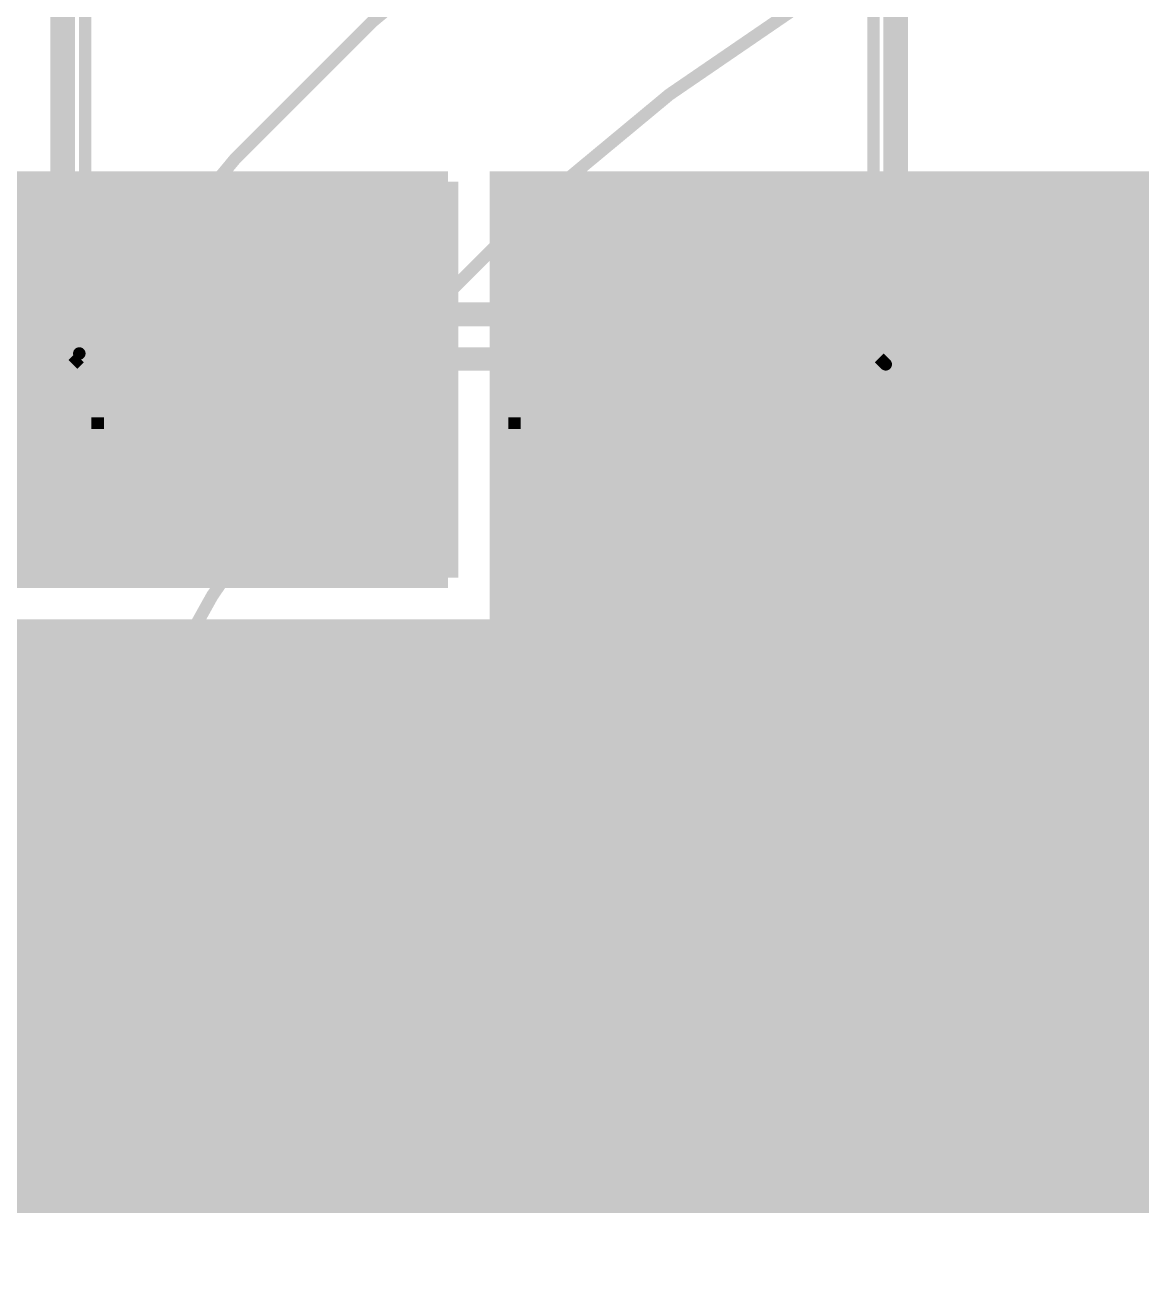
# Model space of a CAD drawing. Extents: x -20 to 155, y -92 to 168.
# Drawn here: x 54.15 to 67.75, y 25.85 to 41.03 of the extents above; entities that cross this region are included whole.
import ezdxf

# ---------------------------------------------------------------- set-up
doc = ezdxf.new("R2010")
doc.units = 0
doc.header["$MEASUREMENT"] = 0
doc.layers.get('0').update_dxf_attribs({"linetype": 'CONTINUOUS'})
for name, color, linetype in [('25-334-1_BOT', 7, 'CONTINUOUS'), ('25-334-1_DRD', 7, 'CONTINUOUS'), ('25-334-1_DRL', 2, 'CONTINUOUS'), ('25-334-1_IN1', 4, 'CONTINUOUS'), ('25-334-1_IN2', 3, 'CONTINUOUS'), ('25-334-1_SMB', 5, 'CONTINUOUS'), ('25-334-1_SPB', 14, 'CONTINUOUS'), ('25-334-1_SSB', 12, 'CONTINUOUS'), ('25-334-1_SST', 11, 'CONTINUOUS'), ('25-334-1_TOP', 13, 'CONTINUOUS'), ('THRUHOLE_TAP', 7, 'CONTINUOUS')]:
    doc.layers.add(name, color=color, linetype=linetype)

# ---------------------------------------------------------------- blocks, each defined once
blk = doc.blocks.new('RECTANGLE_30')
blk.add_solid([(2.20472, 0.99949), (2.20472, -0.99949), (-2.20472, 0.99949), (-2.20472, -0.99949)])
blk = doc.blocks.new('ROUND_33')
at = {"const_width": 0.7493}
blk.add_lwpolyline([(-0.37465, 0, 1), (0.37465, 0, 1)], format="xyb", close=True, dxfattribs=at)
blk = doc.blocks.new('ROUND_32')
at = {"const_width": 0.35052}
blk.add_lwpolyline([(-0.17526, 0, 1), (0.17526, 0, 1)], format="xyb", close=True, dxfattribs=at)
blk = doc.blocks.new('ROUND_45')
at = {"const_width": 0.0762}
blk.add_lwpolyline([(-0.0381, 0, 1), (0.0381, 0, 1)], format="xyb", close=True, dxfattribs=at)

msp = doc.modelspace()

# ---------------------------------------------------------------- linework, layer by layer
at = {"layer": '25-334-1_BOT', "const_width": 0.254}
for points in [[(133.731, 40.64), (70.104, 40.64), (68.58, 39.116), (59.944, 39.116), (59.944, 33.655), (29.845, 33.655), (29.845, 21.463), (24.511, 21.463), (24.511, 14.478), (25.146, 13.843)], [(59.309, 39.116), (25.527, 39.116), (25.527, 34.29)], [(59.309, 39.0906), (25.527, 39.0906)], [(54.102, 39.116), (54.102, 34.29)], [(54.3306, 39.116), (54.3306, 34.29)], [(54.5592, 39.116), (54.5592, 34.29)], [(54.7878, 39.116), (54.7878, 34.29)], [(55.0164, 39.116), (55.0164, 34.29)], [(55.245, 39.116), (55.245, 34.29)], [(55.4736, 39.116), (55.4736, 34.29)], [(55.7022, 39.116), (55.7022, 34.29)], [(55.9308, 39.116), (55.9308, 34.29)], [(56.1594, 39.116), (56.1594, 34.29)], [(56.388, 39.116), (56.388, 34.29)], [(56.6166, 39.116), (56.6166, 34.29)], [(56.8452, 39.116), (56.8452, 34.29)], [(57.0738, 39.116), (57.0738, 34.29)], [(57.3024, 39.116), (57.3024, 34.29)], [(57.531, 39.116), (57.531, 34.29)], [(57.7596, 39.116), (57.7596, 34.29)], [(57.9882, 39.116), (57.9882, 34.29)], [(58.2168, 39.116), (58.2168, 34.29)], [(58.4454, 39.116), (58.4454, 34.29)], [(58.674, 39.116), (58.674, 34.29)], [(58.9026, 39.116), (58.9026, 34.29)], [(59.1312, 39.116), (59.1312, 34.29)], [(59.309, 39.116), (59.309, 34.29)], [(60.1726, 39.116), (60.1726, 26.67)], [(60.4012, 39.116), (60.4012, 26.67)], [(60.6298, 39.116), (60.6298, 26.67)], [(60.8584, 39.116), (60.8584, 26.67)], [(61.087, 39.116), (61.087, 26.67)], [(61.3156, 39.116), (61.3156, 26.67)], [(61.5442, 39.116), (61.5442, 26.67)], [(61.7728, 39.116), (61.7728, 26.67)], [(62.0014, 39.116), (62.0014, 26.67)], [(62.23, 39.116), (62.23, 26.67)], [(62.4586, 39.116), (62.4586, 26.67)], [(62.6872, 39.116), (62.6872, 26.67)], [(62.9158, 39.116), (62.9158, 26.67)], [(63.1444, 39.116), (63.1444, 26.67)], [(63.373, 39.116), (63.373, 26.67)], [(63.6016, 39.116), (63.6016, 26.67)], [(63.8302, 39.116), (63.8302, 26.67)], [(64.0588, 39.116), (64.0588, 26.67)], [(64.2874, 39.116), (64.2874, 26.67)], [(64.516, 39.116), (64.516, 26.67)], [(64.7446, 39.116), (64.7446, 26.67)], [(64.9732, 39.116), (64.9732, 26.67)], [(65.2018, 39.116), (65.2018, 26.67)], [(65.4304, 39.116), (65.4304, 26.67)], [(65.659, 39.116), (65.659, 26.67)], [(65.8876, 39.116), (65.8876, 26.67)], [(66.1162, 39.116), (66.1162, 26.67)], [(66.3448, 39.116), (66.3448, 26.67)], [(66.5734, 39.116), (66.5734, 26.67)], [(66.802, 39.116), (66.802, 26.67)], [(67.0306, 39.116), (67.0306, 26.67)], [(67.2592, 39.116), (67.2592, 26.67)], [(67.4878, 39.116), (67.4878, 26.67)], [(67.7164, 39.116), (67.7164, 26.67)], [(99.54768, 38.989), (59.944, 38.989)], [(59.309, 38.862), (25.527, 38.862)], [(99.46386, 38.7604), (59.944, 38.7604)], [(59.309, 38.6334), (25.527, 38.6334)], [(99.40544, 38.5318), (59.944, 38.5318)], [(59.309, 38.4048), (25.527, 38.4048)], [(99.37242, 38.3032), (59.944, 38.3032)], [(59.309, 38.1762), (25.527, 38.1762)], [(99.3648, 38.0746), (59.944, 38.0746)], [(59.309, 37.9476), (25.527, 37.9476)], [(99.38004, 37.846), (59.944, 37.846)], [(59.309, 37.719), (25.527, 37.719)], [(99.41814, 37.6174), (59.944, 37.6174)], [(59.309, 37.4904), (25.527, 37.4904)], [(99.48164, 37.3888), (59.944, 37.3888)], [(59.309, 37.2618), (25.527, 37.2618)], [(99.57054, 37.1602), (59.944, 37.1602)], [(59.309, 37.0332), (25.527, 37.0332)], [(99.695, 36.9316), (59.944, 36.9316)], [(59.309, 36.8046), (25.527, 36.8046)], [(99.85502, 36.703), (59.944, 36.703)], [(59.309, 36.576), (25.527, 36.576)], [(100.06584, 36.4744), (59.944, 36.4744)], [(59.309, 36.3474), (25.527, 36.3474)], [(100.35032, 36.2458), (59.944, 36.2458)], [(59.309, 36.1188), (25.527, 36.1188)], [(100.7872, 36.0172), (59.944, 36.0172)], [(59.309, 35.8902), (25.527, 35.8902)], [(136.017, 35.7886), (59.944, 35.7886)], [(59.309, 35.6616), (25.527, 35.6616)], [(136.017, 35.56), (59.944, 35.56)], [(59.309, 35.433), (25.527, 35.433)], [(136.017, 35.3314), (59.944, 35.3314)], [(59.309, 35.2044), (25.527, 35.2044)], [(136.017, 35.1028), (59.944, 35.1028)], [(59.309, 34.9758), (25.527, 34.9758)], [(136.017, 34.8742), (59.944, 34.8742)], [(59.309, 34.7472), (25.527, 34.7472)], [(136.017, 34.6456), (59.944, 34.6456)], [(59.309, 34.5186), (25.527, 34.5186)], [(136.017, 34.417), (59.944, 34.417)], [(59.309, 34.29), (25.527, 34.29)], [(136.017, 34.1884), (59.944, 34.1884)], [(100.91674, 33.9598), (59.944, 33.9598)], [(100.62718, 33.7312), (59.944, 33.7312)], [(54.229, 33.655), (54.229, 26.67)], [(54.4576, 33.655), (54.4576, 26.67)], [(54.6862, 33.655), (54.6862, 26.67)], [(54.9148, 33.655), (54.9148, 26.67)], [(55.1434, 33.655), (55.1434, 26.67)], [(55.372, 33.655), (55.372, 26.67)], [(55.6006, 33.655), (55.6006, 26.67)], [(55.8292, 33.655), (55.8292, 26.67)], [(56.0578, 33.655), (56.0578, 26.67)], [(56.2864, 33.655), (56.2864, 26.67)], [(56.515, 33.655), (56.515, 26.67)], [(56.7436, 33.655), (56.7436, 26.67)], [(56.9722, 33.655), (56.9722, 26.67)], [(57.2008, 33.655), (57.2008, 26.67)], [(57.4294, 33.655), (57.4294, 26.67)], [(57.658, 33.655), (57.658, 26.67)], [(57.8866, 33.655), (57.8866, 26.67)], [(58.1152, 33.655), (58.1152, 26.67)], [(58.3438, 33.655), (58.3438, 26.67)], [(58.5724, 33.655), (58.5724, 26.67)], [(58.801, 33.655), (58.801, 26.67)], [(59.0296, 33.655), (59.0296, 26.67)], [(59.2582, 33.655), (59.2582, 26.67)], [(59.4868, 33.655), (59.4868, 26.67)], [(59.7154, 33.655), (59.7154, 26.67)], [(59.944, 33.655), (59.944, 26.67)], [(100.45192, 33.5026), (29.845, 33.5026)], [(100.34016, 33.274), (29.845, 33.274)], [(100.27666, 33.0454), (29.845, 33.0454)], [(100.2538, 32.8168), (29.845, 32.8168)], [(100.26904, 32.5882), (29.845, 32.5882)], [(100.32746, 32.3596), (29.845, 32.3596)], [(100.4316, 32.131), (29.845, 32.131)], [(100.5967, 31.9024), (29.845, 31.9024)], [(100.86086, 31.6738), (29.845, 31.6738)], [(136.017, 31.4452), (29.845, 31.4452)], [(136.017, 31.2166), (29.845, 31.2166)], [(136.017, 30.988), (29.845, 30.988)], [(136.017, 30.7594), (29.845, 30.7594)], [(136.017, 30.5308), (29.845, 30.5308)], [(136.017, 30.3022), (29.845, 30.3022)], [(136.017, 30.0736), (29.845, 30.0736)], [(136.017, 29.845), (29.845, 29.845)], [(136.017, 29.6164), (29.845, 29.6164)], [(136.017, 29.3878), (29.845, 29.3878)], [(136.017, 29.1592), (29.845, 29.1592)], [(136.017, 28.9306), (29.845, 28.9306)], [(136.017, 28.702), (29.845, 28.702)], [(136.017, 28.4734), (29.845, 28.4734)], [(136.017, 28.2448), (29.845, 28.2448)], [(136.017, 28.0162), (29.845, 28.0162)], [(135.9916, 27.7876), (29.845, 27.7876)], [(135.763, 27.559), (29.845, 27.559)], [(135.5344, 27.3304), (29.845, 27.3304)], [(135.3058, 27.1018), (29.845, 27.1018)], [(135.0772, 26.8732), (29.845, 26.8732)], [(134.874, 26.67), (35.941, 26.67)]]:
    msp.add_lwpolyline(points, dxfattribs=at)
at = {"layer": '25-334-1_DRD', "const_width": 0.254}
for points in [[(54.356, 38.735), (53.975, 38.354)], [(54.864, 38.735), (54.356, 38.735)], [(55.245, 38.354), (54.864, 38.735)], [(56.261, 38.735), (55.88, 38.354)], [(56.769, 38.735), (56.261, 38.735)], [(57.15, 38.354), (56.769, 38.735)], [(60.706, 38.735), (60.325, 38.354)], [(61.214, 38.735), (60.706, 38.735)], [(61.595, 38.354), (61.214, 38.735)], [(63.246, 38.735), (62.865, 38.354)], [(63.754, 38.735), (63.246, 38.735)], [(64.135, 38.354), (63.754, 38.735)], [(65.786, 38.735), (65.405, 38.354)], [(66.294, 38.735), (65.786, 38.735)], [(66.675, 38.354), (66.294, 38.735)], [(55.245, 37.846), (55.245, 38.354)], [(55.88, 38.354), (55.88, 37.846)], [(57.15, 37.846), (57.15, 38.354)], [(60.325, 38.354), (60.325, 37.846)], [(61.595, 37.846), (61.595, 38.354)], [(62.865, 38.354), (62.865, 37.846)], [(64.135, 37.846), (64.135, 38.354)], [(65.405, 38.354), (65.405, 37.846)], [(66.675, 37.846), (66.675, 38.354)], [(53.975, 37.846), (54.356, 37.465)], [(54.864, 37.465), (55.245, 37.846)], [(55.88, 37.846), (56.261, 37.465)], [(56.769, 37.465), (57.15, 37.846)], [(60.325, 37.846), (60.706, 37.465)], [(61.214, 37.465), (61.595, 37.846)], [(62.865, 37.846), (63.246, 37.465)], [(63.754, 37.465), (64.135, 37.846)], [(65.405, 37.846), (65.786, 37.465)], [(66.294, 37.465), (66.675, 37.846)], [(54.356, 37.465), (54.864, 37.465)], [(56.261, 37.465), (56.769, 37.465)], [(60.706, 37.465), (61.214, 37.465)], [(63.246, 37.465), (63.754, 37.465)], [(65.786, 37.465), (66.294, 37.465)], [(65.786, 36.195), (65.405, 35.814)], [(66.294, 36.195), (65.786, 36.195)], [(66.675, 35.814), (66.294, 36.195)], [(65.405, 35.814), (65.405, 35.306)], [(66.675, 35.306), (66.675, 35.814)], [(65.405, 35.306), (65.786, 34.925)], [(66.294, 34.925), (66.675, 35.306)], [(65.786, 34.925), (66.294, 34.925)], [(55.626, 33.655), (55.245, 33.274)], [(56.134, 33.655), (55.626, 33.655)], [(56.515, 33.274), (56.134, 33.655)], [(58.166, 33.655), (57.785, 33.274)], [(58.674, 33.655), (58.166, 33.655)], [(59.055, 33.274), (58.674, 33.655)], [(60.706, 33.655), (60.325, 33.274)], [(61.214, 33.655), (60.706, 33.655)], [(61.595, 33.274), (61.214, 33.655)], [(63.246, 33.655), (62.865, 33.274)], [(63.754, 33.655), (63.246, 33.655)], [(64.135, 33.274), (63.754, 33.655)], [(65.786, 33.655), (65.405, 33.274)], [(66.294, 33.655), (65.786, 33.655)], [(66.675, 33.274), (66.294, 33.655)], [(55.245, 33.274), (55.245, 32.766)], [(56.515, 32.766), (56.515, 33.274)], [(57.785, 33.274), (57.785, 32.766)], [(59.055, 32.766), (59.055, 33.274)], [(60.325, 33.274), (60.325, 32.766)], [(61.595, 32.766), (61.595, 33.274)], [(62.865, 33.274), (62.865, 32.766)], [(64.135, 32.766), (64.135, 33.274)], [(65.405, 33.274), (65.405, 32.766)], [(66.675, 32.766), (66.675, 33.274)], [(55.245, 32.766), (55.626, 32.385)], [(56.134, 32.385), (56.515, 32.766)], [(57.785, 32.766), (58.166, 32.385)], [(58.674, 32.385), (59.055, 32.766)], [(60.325, 32.766), (60.706, 32.385)], [(61.214, 32.385), (61.595, 32.766)], [(62.865, 32.766), (63.246, 32.385)], [(63.754, 32.385), (64.135, 32.766)], [(65.405, 32.766), (65.786, 32.385)], [(66.294, 32.385), (66.675, 32.766)], [(55.626, 32.385), (56.134, 32.385)], [(58.166, 32.385), (58.674, 32.385)], [(60.706, 32.385), (61.214, 32.385)], [(63.246, 32.385), (63.754, 32.385)], [(65.786, 32.385), (66.294, 32.385)], [(55.626, 31.115), (55.245, 30.734)], [(56.134, 31.115), (55.626, 31.115)], [(56.515, 30.734), (56.134, 31.115)], [(58.166, 31.115), (57.785, 30.734)], [(58.674, 31.115), (58.166, 31.115)], [(59.055, 30.734), (58.674, 31.115)], [(60.706, 31.115), (60.325, 30.734)], [(61.214, 31.115), (60.706, 31.115)], [(61.595, 30.734), (61.214, 31.115)], [(63.246, 31.115), (62.865, 30.734)], [(63.754, 31.115), (63.246, 31.115)], [(64.135, 30.734), (63.754, 31.115)], [(65.786, 31.115), (65.405, 30.734)], [(66.294, 31.115), (65.786, 31.115)], [(66.675, 30.734), (66.294, 31.115)], [(55.245, 30.734), (55.245, 30.226)], [(56.515, 30.226), (56.515, 30.734)], [(57.785, 30.734), (57.785, 30.226)], [(59.055, 30.226), (59.055, 30.734)], [(60.325, 30.734), (60.325, 30.226)], [(61.595, 30.226), (61.595, 30.734)], [(62.865, 30.734), (62.865, 30.226)], [(64.135, 30.226), (64.135, 30.734)], [(65.405, 30.734), (65.405, 30.226)], [(66.675, 30.226), (66.675, 30.734)], [(55.245, 30.226), (55.626, 29.845)], [(56.134, 29.845), (56.515, 30.226)], [(57.785, 30.226), (58.166, 29.845)], [(58.674, 29.845), (59.055, 30.226)], [(60.325, 30.226), (60.706, 29.845)], [(61.214, 29.845), (61.595, 30.226)], [(62.865, 30.226), (63.246, 29.845)], [(63.754, 29.845), (64.135, 30.226)], [(65.405, 30.226), (65.786, 29.845)], [(66.294, 29.845), (66.675, 30.226)], [(55.626, 29.845), (56.134, 29.845)], [(58.166, 29.845), (58.674, 29.845)], [(60.706, 29.845), (61.214, 29.845)], [(63.246, 29.845), (63.754, 29.845)], [(65.786, 29.845), (66.294, 29.845)], [(55.626, 28.575), (55.245, 28.194)], [(56.134, 28.575), (55.626, 28.575)], [(56.515, 28.194), (56.134, 28.575)], [(58.166, 28.575), (57.785, 28.194)], [(58.674, 28.575), (58.166, 28.575)], [(59.055, 28.194), (58.674, 28.575)], [(60.706, 28.575), (60.325, 28.194)], [(61.214, 28.575), (60.706, 28.575)], [(61.595, 28.194), (61.214, 28.575)], [(63.246, 28.575), (62.865, 28.194)], [(63.754, 28.575), (63.246, 28.575)], [(64.135, 28.194), (63.754, 28.575)], [(65.786, 28.575), (65.405, 28.194)], [(66.294, 28.575), (65.786, 28.575)], [(66.675, 28.194), (66.294, 28.575)], [(55.245, 28.194), (55.245, 27.686)], [(56.515, 27.686), (56.515, 28.194)], [(57.785, 28.194), (57.785, 27.686)], [(59.055, 27.686), (59.055, 28.194)], [(60.325, 28.194), (60.325, 27.686)], [(61.595, 27.686), (61.595, 28.194)], [(62.865, 28.194), (62.865, 27.686)], [(64.135, 27.686), (64.135, 28.194)], [(65.405, 28.194), (65.405, 27.686)], [(66.675, 27.686), (66.675, 28.194)], [(55.245, 27.686), (55.626, 27.305)], [(56.134, 27.305), (56.515, 27.686)], [(57.785, 27.686), (58.166, 27.305)], [(58.674, 27.305), (59.055, 27.686)], [(60.325, 27.686), (60.706, 27.305)], [(61.214, 27.305), (61.595, 27.686)], [(62.865, 27.686), (63.246, 27.305)], [(63.754, 27.305), (64.135, 27.686)], [(65.405, 27.686), (65.786, 27.305)], [(66.294, 27.305), (66.675, 27.686)], [(55.626, 27.305), (56.134, 27.305)], [(58.166, 27.305), (58.674, 27.305)], [(60.706, 27.305), (61.214, 27.305)], [(63.246, 27.305), (63.754, 27.305)], [(65.786, 27.305), (66.294, 27.305)]]:
    msp.add_lwpolyline(points, dxfattribs=at)
at = {"layer": '25-334-1_IN1', "const_width": 0.254}
for points in [[(133.858, 40.64), (70.104, 40.64), (69.215, 39.624), (68.707, 39.116), (59.944, 39.116), (59.944, 33.655), (22.987, 33.655)], [(59.309, 39.116), (25.527, 39.116), (25.527, 34.29)], [(59.309, 39.0906), (25.527, 39.0906)], [(54.102, 39.116), (54.102, 34.29)], [(54.3306, 39.116), (54.3306, 34.29)], [(54.5592, 39.116), (54.5592, 34.29)], [(54.7878, 39.116), (54.7878, 34.29)], [(55.0164, 39.116), (55.0164, 34.29)], [(55.245, 39.116), (55.245, 34.29)], [(55.4736, 39.116), (55.4736, 34.29)], [(55.7022, 39.116), (55.7022, 34.29)], [(55.9308, 39.116), (55.9308, 34.29)], [(56.1594, 39.116), (56.1594, 34.29)], [(56.388, 39.116), (56.388, 34.29)], [(56.6166, 39.116), (56.6166, 34.29)], [(56.8452, 39.116), (56.8452, 34.29)], [(57.0738, 39.116), (57.0738, 34.29)], [(57.3024, 39.116), (57.3024, 34.29)], [(57.531, 39.116), (57.531, 34.29)], [(57.7596, 39.116), (57.7596, 34.29)], [(57.9882, 39.116), (57.9882, 34.29)], [(58.2168, 39.116), (58.2168, 34.29)], [(58.4454, 39.116), (58.4454, 34.29)], [(58.674, 39.116), (58.674, 34.29)], [(58.9026, 39.116), (58.9026, 34.29)], [(59.1312, 39.116), (59.1312, 34.29)], [(59.309, 39.116), (59.309, 34.29)], [(60.0202, 39.116), (60.0202, 26.67)], [(60.2488, 39.116), (60.2488, 26.67)], [(60.4774, 39.116), (60.4774, 26.67)], [(60.706, 39.116), (60.706, 26.67)], [(60.9346, 39.116), (60.9346, 26.67)], [(61.1632, 39.116), (61.1632, 26.67)], [(61.3918, 39.116), (61.3918, 26.67)], [(61.6204, 39.116), (61.6204, 26.67)], [(61.849, 39.116), (61.849, 26.67)], [(62.0776, 39.116), (62.0776, 26.67)], [(62.3062, 39.116), (62.3062, 26.67)], [(62.5348, 39.116), (62.5348, 26.67)], [(62.7634, 39.116), (62.7634, 26.67)], [(62.992, 39.116), (62.992, 26.67)], [(63.2206, 39.116), (63.2206, 26.67)], [(63.4492, 39.116), (63.4492, 26.67)], [(63.6778, 39.116), (63.6778, 26.67)], [(63.9064, 39.116), (63.9064, 26.67)], [(64.135, 39.116), (64.135, 26.67)], [(64.3636, 39.116), (64.3636, 26.67)], [(64.5922, 39.116), (64.5922, 26.67)], [(64.8208, 39.116), (64.8208, 26.67)], [(65.0494, 39.116), (65.0494, 26.67)], [(65.278, 39.116), (65.278, 26.67)], [(65.5066, 39.116), (65.5066, 26.67)], [(65.7352, 39.116), (65.7352, 26.67)], [(65.9638, 39.116), (65.9638, 26.67)], [(66.1924, 39.116), (66.1924, 26.67)], [(66.421, 39.116), (66.421, 26.67)], [(66.6496, 39.116), (66.6496, 26.67)], [(66.8782, 39.116), (66.8782, 26.67)], [(67.1068, 39.116), (67.1068, 26.67)], [(67.3354, 39.116), (67.3354, 26.67)], [(67.564, 39.116), (67.564, 26.67)], [(67.7926, 39.116), (67.7926, 26.67)], [(99.54768, 38.989), (59.944, 38.989)], [(59.309, 38.862), (25.527, 38.862)], [(99.46386, 38.7604), (59.944, 38.7604)], [(59.309, 38.6334), (25.527, 38.6334)], [(99.40544, 38.5318), (59.944, 38.5318)], [(59.309, 38.4048), (25.527, 38.4048)], [(99.37242, 38.3032), (59.944, 38.3032)], [(59.309, 38.1762), (25.527, 38.1762)], [(99.3648, 38.0746), (59.944, 38.0746)], [(59.309, 37.9476), (25.527, 37.9476)], [(99.38004, 37.846), (59.944, 37.846)], [(59.309, 37.719), (25.527, 37.719)], [(99.41814, 37.6174), (59.944, 37.6174)], [(59.309, 37.4904), (25.527, 37.4904)], [(99.48164, 37.3888), (59.944, 37.3888)], [(59.309, 37.2618), (25.527, 37.2618)], [(99.57054, 37.1602), (59.944, 37.1602)], [(59.309, 37.0332), (25.527, 37.0332)], [(99.695, 36.9316), (59.944, 36.9316)], [(59.309, 36.8046), (25.527, 36.8046)], [(99.85502, 36.703), (59.944, 36.703)], [(59.309, 36.576), (25.527, 36.576)], [(100.06584, 36.4744), (59.944, 36.4744)], [(59.309, 36.3474), (25.527, 36.3474)], [(100.35032, 36.2458), (59.944, 36.2458)], [(59.309, 36.1188), (25.527, 36.1188)], [(100.7872, 36.0172), (59.944, 36.0172)], [(59.309, 35.8902), (25.527, 35.8902)], [(136.017, 35.7886), (59.944, 35.7886)], [(59.309, 35.6616), (25.527, 35.6616)], [(136.017, 35.56), (59.944, 35.56)], [(59.309, 35.433), (25.527, 35.433)], [(136.017, 35.3314), (59.944, 35.3314)], [(59.309, 35.2044), (25.527, 35.2044)], [(136.017, 35.1028), (59.944, 35.1028)], [(59.309, 34.9758), (25.527, 34.9758)], [(136.017, 34.8742), (59.944, 34.8742)], [(59.309, 34.7472), (25.527, 34.7472)], [(136.017, 34.6456), (59.944, 34.6456)], [(59.309, 34.5186), (25.527, 34.5186)], [(136.017, 34.417), (59.944, 34.417)], [(59.309, 34.29), (25.527, 34.29)], [(136.017, 34.1884), (59.944, 34.1884)], [(100.91674, 33.9598), (59.944, 33.9598)], [(100.62718, 33.7312), (59.944, 33.7312)], [(54.0766, 33.655), (54.0766, 26.67)], [(54.3052, 33.655), (54.3052, 26.67)], [(54.5338, 33.655), (54.5338, 26.67)], [(54.7624, 33.655), (54.7624, 26.67)], [(54.991, 33.655), (54.991, 26.67)], [(55.2196, 33.655), (55.2196, 26.67)], [(55.4482, 33.655), (55.4482, 26.67)], [(55.6768, 33.655), (55.6768, 26.67)], [(55.9054, 33.655), (55.9054, 26.67)], [(56.134, 33.655), (56.134, 26.67)], [(56.3626, 33.655), (56.3626, 26.67)], [(56.5912, 33.655), (56.5912, 26.67)], [(56.8198, 33.655), (56.8198, 26.67)], [(57.0484, 33.655), (57.0484, 26.67)], [(57.277, 33.655), (57.277, 26.67)], [(57.5056, 33.655), (57.5056, 26.67)], [(57.7342, 33.655), (57.7342, 26.67)], [(57.9628, 33.655), (57.9628, 26.67)], [(58.1914, 33.655), (58.1914, 26.67)], [(58.42, 33.655), (58.42, 26.67)], [(58.6486, 33.655), (58.6486, 26.67)], [(58.8772, 33.655), (58.8772, 26.67)], [(59.1058, 33.655), (59.1058, 26.67)], [(59.3344, 33.655), (59.3344, 26.67)], [(59.563, 33.655), (59.563, 26.67)], [(59.7916, 33.655), (59.7916, 26.67)], [(100.45192, 33.5026), (8.128, 33.5026)], [(100.34016, 33.274), (8.128, 33.274)], [(100.27666, 33.0454), (8.128, 33.0454)], [(100.2538, 32.8168), (8.128, 32.8168)], [(100.26904, 32.5882), (8.128, 32.5882)], [(100.32746, 32.3596), (8.128, 32.3596)], [(100.4316, 32.131), (8.128, 32.131)], [(100.5967, 31.9024), (8.128, 31.9024)], [(100.86086, 31.6738), (8.128, 31.6738)], [(136.017, 31.4452), (8.128, 31.4452)], [(136.017, 31.2166), (8.128, 31.2166)], [(136.017, 30.988), (8.128, 30.988)], [(136.017, 30.7594), (8.128, 30.7594)], [(136.017, 30.5308), (8.128, 30.5308)], [(136.017, 30.3022), (8.128, 30.3022)], [(136.017, 30.0736), (8.128, 30.0736)], [(136.017, 29.845), (8.128, 29.845)], [(136.017, 29.6164), (8.3566, 29.6164)], [(136.017, 29.3878), (8.5852, 29.3878)], [(136.017, 29.1592), (28.9052, 29.1592)], [(136.017, 28.9306), (28.9052, 28.9306)], [(136.017, 28.702), (28.9052, 28.702)], [(136.017, 28.4734), (28.9052, 28.4734)], [(136.017, 28.2448), (28.9052, 28.2448)], [(136.017, 28.0162), (28.9052, 28.0162)], [(135.9916, 27.7876), (28.9052, 27.7876)], [(135.763, 27.559), (28.9052, 27.559)], [(135.5344, 27.3304), (28.9052, 27.3304)], [(135.3058, 27.1018), (28.9052, 27.1018)], [(135.0772, 26.8732), (28.9052, 26.8732)], [(134.874, 26.67), (35.941, 26.67)]]:
    msp.add_lwpolyline(points, dxfattribs=at)
at = {"layer": '25-334-1_IN2', "const_width": 0.254}
for points in [[(133.858, 40.64), (70.104, 40.64), (68.58, 39.116), (59.944, 39.116), (59.944, 33.655), (22.479, 33.655)], [(59.309, 39.116), (25.527, 39.116)], [(59.309, 39.116), (59.309, 34.798), (25.527, 34.798)], [(59.309, 39.116), (25.527, 39.116), (25.527, 34.925)], [(59.309, 39.0906), (25.527, 39.0906)], [(54.102, 39.116), (54.102, 34.798)], [(54.102, 39.116), (54.102, 34.29)], [(54.3306, 39.116), (54.3306, 34.798)], [(54.3306, 39.116), (54.3306, 34.29)], [(54.5592, 39.116), (54.5592, 34.798)], [(54.5592, 39.116), (54.5592, 34.29)], [(54.7878, 39.116), (54.7878, 34.798)], [(54.7878, 39.116), (54.7878, 34.29)], [(55.0164, 39.116), (55.0164, 34.798)], [(55.0164, 39.116), (55.0164, 34.29)], [(55.245, 39.116), (55.245, 34.798)], [(55.245, 39.116), (55.245, 34.29)], [(55.4736, 39.116), (55.4736, 34.798)], [(55.4736, 39.116), (55.4736, 34.29)], [(55.7022, 39.116), (55.7022, 34.798)], [(55.7022, 39.116), (55.7022, 34.29)], [(55.9308, 39.116), (55.9308, 34.798)], [(55.9308, 39.116), (55.9308, 34.29)], [(56.1594, 39.116), (56.1594, 34.798)], [(56.1594, 39.116), (56.1594, 34.29)], [(56.388, 39.116), (56.388, 34.798)], [(56.388, 39.116), (56.388, 34.29)], [(56.6166, 39.116), (56.6166, 34.798)], [(56.6166, 39.116), (56.6166, 34.29)], [(56.8452, 39.116), (56.8452, 34.798)], [(56.8452, 39.116), (56.8452, 34.29)], [(57.0738, 39.116), (57.0738, 34.798)], [(57.0738, 39.116), (57.0738, 34.29)], [(57.3024, 39.116), (57.3024, 34.798)], [(57.3024, 39.116), (57.3024, 34.29)], [(57.531, 39.116), (57.531, 34.798)], [(57.531, 39.116), (57.531, 34.29)], [(57.7596, 39.116), (57.7596, 34.798)], [(57.7596, 39.116), (57.7596, 34.29)], [(57.9882, 39.116), (57.9882, 34.798)], [(57.9882, 39.116), (57.9882, 34.29)], [(58.2168, 39.116), (58.2168, 34.798)], [(58.2168, 39.116), (58.2168, 34.29)], [(58.4454, 39.116), (58.4454, 34.798)], [(58.4454, 39.116), (58.4454, 34.29)], [(58.674, 39.116), (58.674, 34.798)], [(58.674, 39.116), (58.674, 34.29)], [(58.9026, 39.116), (58.9026, 34.798)], [(58.9026, 39.116), (58.9026, 34.29)], [(59.1312, 39.116), (59.1312, 34.798)], [(59.1312, 39.116), (59.1312, 34.29)], [(59.309, 39.116), (59.309, 34.29)], [(60.0202, 39.116), (60.0202, 26.67)], [(60.2488, 39.116), (60.2488, 26.67)], [(60.4774, 39.116), (60.4774, 26.67)], [(60.706, 39.116), (60.706, 26.67)], [(60.9346, 39.116), (60.9346, 26.67)], [(61.1632, 39.116), (61.1632, 26.67)], [(61.3918, 39.116), (61.3918, 26.67)], [(61.6204, 39.116), (61.6204, 26.67)], [(61.849, 39.116), (61.849, 26.67)], [(62.0776, 39.116), (62.0776, 26.67)], [(62.3062, 39.116), (62.3062, 26.67)], [(62.5348, 39.116), (62.5348, 26.67)], [(62.7634, 39.116), (62.7634, 26.67)], [(62.992, 39.116), (62.992, 26.67)], [(63.2206, 39.116), (63.2206, 26.67)], [(63.4492, 39.116), (63.4492, 26.67)], [(63.6778, 39.116), (63.6778, 26.67)], [(63.9064, 39.116), (63.9064, 26.67)], [(64.135, 39.116), (64.135, 26.67)], [(64.3636, 39.116), (64.3636, 26.67)], [(64.5922, 39.116), (64.5922, 26.67)], [(64.8208, 39.116), (64.8208, 26.67)], [(65.0494, 39.116), (65.0494, 26.67)], [(65.278, 39.116), (65.278, 26.67)], [(65.5066, 39.116), (65.5066, 26.67)], [(65.7352, 39.116), (65.7352, 26.67)], [(65.9638, 39.116), (65.9638, 26.67)], [(66.1924, 39.116), (66.1924, 26.67)], [(66.421, 39.116), (66.421, 26.67)], [(66.6496, 39.116), (66.6496, 26.67)], [(66.8782, 39.116), (66.8782, 26.67)], [(67.1068, 39.116), (67.1068, 26.67)], [(67.3354, 39.116), (67.3354, 26.67)], [(67.564, 39.116), (67.564, 26.67)], [(67.7926, 39.116), (67.7926, 26.67)], [(59.309, 38.9128), (25.527, 38.9128)], [(99.54768, 38.989), (59.944, 38.989)], [(59.309, 38.862), (25.527, 38.862)], [(99.46386, 38.7604), (59.944, 38.7604)], [(59.309, 38.6842), (25.527, 38.6842)], [(59.309, 38.6334), (25.527, 38.6334)], [(59.309, 38.4556), (25.527, 38.4556)], [(99.40544, 38.5318), (59.944, 38.5318)], [(59.309, 38.4048), (25.527, 38.4048)], [(99.37242, 38.3032), (59.944, 38.3032)], [(59.309, 38.227), (25.527, 38.227)], [(59.309, 38.1762), (25.527, 38.1762)], [(59.309, 37.9984), (25.527, 37.9984)], [(99.3648, 38.0746), (59.944, 38.0746)], [(59.309, 37.9476), (25.527, 37.9476)], [(99.38004, 37.846), (59.944, 37.846)], [(59.309, 37.7698), (25.527, 37.7698)], [(59.309, 37.719), (25.527, 37.719)], [(59.309, 37.5412), (25.527, 37.5412)], [(99.41814, 37.6174), (59.944, 37.6174)], [(59.309, 37.4904), (25.527, 37.4904)], [(99.48164, 37.3888), (59.944, 37.3888)], [(59.309, 37.3126), (25.527, 37.3126)], [(59.309, 37.2618), (25.527, 37.2618)], [(59.309, 37.084), (25.527, 37.084)], [(99.57054, 37.1602), (59.944, 37.1602)], [(59.309, 37.0332), (25.527, 37.0332)], [(99.695, 36.9316), (59.944, 36.9316)], [(59.309, 36.8554), (25.527, 36.8554)], [(59.309, 36.8046), (25.527, 36.8046)], [(59.309, 36.6268), (25.527, 36.6268)], [(99.85502, 36.703), (59.944, 36.703)], [(59.309, 36.576), (25.527, 36.576)], [(100.06584, 36.4744), (59.944, 36.4744)], [(59.309, 36.3982), (25.527, 36.3982)], [(59.309, 36.3474), (25.527, 36.3474)], [(59.309, 36.1696), (25.527, 36.1696)], [(100.35032, 36.2458), (59.944, 36.2458)], [(59.309, 36.1188), (25.527, 36.1188)], [(100.7872, 36.0172), (59.944, 36.0172)], [(59.309, 35.941), (25.527, 35.941)], [(59.309, 35.8902), (25.527, 35.8902)], [(59.309, 35.7124), (25.527, 35.7124)], [(136.017, 35.7886), (59.944, 35.7886)], [(59.309, 35.6616), (25.527, 35.6616)], [(136.017, 35.56), (59.944, 35.56)], [(59.309, 35.4838), (25.527, 35.4838)], [(59.309, 35.433), (25.527, 35.433)], [(59.309, 35.2552), (25.527, 35.2552)], [(136.017, 35.3314), (59.944, 35.3314)], [(59.309, 35.2044), (25.527, 35.2044)], [(136.017, 35.1028), (59.944, 35.1028)], [(59.309, 35.0266), (25.527, 35.0266)], [(59.309, 34.9758), (25.527, 34.9758)], [(136.017, 34.8742), (59.944, 34.8742)], [(59.309, 34.7472), (25.527, 34.7472)], [(136.017, 34.6456), (59.944, 34.6456)], [(59.309, 34.5186), (25.527, 34.5186)], [(136.017, 34.417), (59.944, 34.417)], [(59.309, 34.29), (25.527, 34.29)], [(136.017, 34.1884), (59.944, 34.1884)], [(100.91674, 33.9598), (59.944, 33.9598)], [(100.62718, 33.7312), (59.944, 33.7312)], [(54.0766, 33.655), (54.0766, 26.67)], [(54.3052, 33.655), (54.3052, 26.67)], [(54.5338, 33.655), (54.5338, 26.67)], [(54.7624, 33.655), (54.7624, 26.67)], [(54.991, 33.655), (54.991, 26.67)], [(55.2196, 33.655), (55.2196, 26.67)], [(55.4482, 33.655), (55.4482, 26.67)], [(55.6768, 33.655), (55.6768, 26.67)], [(55.9054, 33.655), (55.9054, 26.67)], [(56.134, 33.655), (56.134, 26.67)], [(56.3626, 33.655), (56.3626, 26.67)], [(56.5912, 33.655), (56.5912, 26.67)], [(56.8198, 33.655), (56.8198, 26.67)], [(57.0484, 33.655), (57.0484, 26.67)], [(57.277, 33.655), (57.277, 26.67)], [(57.5056, 33.655), (57.5056, 26.67)], [(57.7342, 33.655), (57.7342, 26.67)], [(57.9628, 33.655), (57.9628, 26.67)], [(58.1914, 33.655), (58.1914, 26.67)], [(58.42, 33.655), (58.42, 26.67)], [(58.6486, 33.655), (58.6486, 26.67)], [(58.8772, 33.655), (58.8772, 26.67)], [(59.1058, 33.655), (59.1058, 26.67)], [(59.3344, 33.655), (59.3344, 26.67)], [(59.563, 33.655), (59.563, 26.67)], [(59.7916, 33.655), (59.7916, 26.67)], [(100.45192, 33.5026), (8.128, 33.5026)], [(100.34016, 33.274), (8.128, 33.274)], [(100.27666, 33.0454), (8.128, 33.0454)], [(100.2538, 32.8168), (8.128, 32.8168)], [(100.26904, 32.5882), (8.128, 32.5882)], [(100.32746, 32.3596), (8.128, 32.3596)], [(100.4316, 32.131), (8.128, 32.131)], [(100.5967, 31.9024), (8.128, 31.9024)], [(100.86086, 31.6738), (8.128, 31.6738)], [(136.017, 31.4452), (8.128, 31.4452)], [(136.017, 31.2166), (8.128, 31.2166)], [(136.017, 30.988), (8.128, 30.988)], [(136.017, 30.7594), (8.128, 30.7594)], [(136.017, 30.5308), (8.2042, 30.5308)], [(136.017, 30.3022), (8.4328, 30.3022)], [(136.017, 30.0736), (8.6614, 30.0736)], [(136.017, 29.845), (8.89, 29.845)], [(136.017, 29.6164), (9.1186, 29.6164)], [(136.017, 29.3878), (9.3472, 29.3878)], [(136.017, 29.1592), (28.9052, 29.1592)], [(136.017, 28.9306), (28.9052, 28.9306)], [(136.017, 28.702), (28.9052, 28.702)], [(136.017, 28.4734), (28.9052, 28.4734)], [(136.017, 28.2448), (28.9052, 28.2448)], [(136.017, 28.0162), (28.9052, 28.0162)], [(135.9916, 27.7876), (28.9052, 27.7876)], [(135.763, 27.559), (28.9052, 27.559)], [(135.5344, 27.3304), (28.9052, 27.3304)], [(135.3058, 27.1018), (28.9052, 27.1018)], [(135.0772, 26.8732), (28.9052, 26.8732)], [(60.071, 26.67), (35.941, 26.67)], [(134.874, 26.67), (60.071, 26.67)]]:
    msp.add_lwpolyline(points, dxfattribs=at)
at = {"layer": '25-334-1_SMB', "const_width": 4.99872}
msp.add_lwpolyline([(69.85, 30.226), (33.02, 30.226), (33.02, 16.764), (27.813, 16.764)], dxfattribs=at)
at = {"layer": '25-334-1_SSB', "const_width": 0.1524}
for points in [[(60.53074, 45.3263), (60.53074, 45.80636), (60.11926, 45.80636), (60.11926, 45.3263), (60.53074, 45.3263), (60.53074, 45.17898), (60.53074, 45.03674), (60.11926, 45.03674), (60.11926, 44.63288), (60.11926, 44.38904), (60.53074, 44.38904), (64.64046, 44.38904), (64.643, 44.38904), (64.49314, 44.23918), (64.49314, 44.0436), (64.49314, 37.57168), (64.68872, 37.57168), (64.75984, 37.16528), (64.83858, 37.08654), (64.83858, 37.08908)], [(54.68874, 37.57168), (54.68874, 44.0436), (54.53888, 44.19346), (54.56174, 44.27982), (54.5592, 44.28236), (54.737, 44.38904), (54.56174, 44.28236)], [(64.83858, 37.08654), (64.83858, 37.08908), (64.83858, 44.19092), (64.83858, 44.19346), (64.7319, 44.36872)], [(54.61762, 37.16528), (54.53888, 37.08654), (54.53888, 37.08908), (54.53888, 44.19092), (54.53888, 44.19346)], [(64.68872, 37.57168), (64.68872, 44.0436), (64.49314, 44.0436), (54.88686, 44.0436), (54.88686, 37.57168), (64.49314, 37.57168), (64.49314, 37.42944)], [(64.56426, 37.02304), (64.49314, 37.42944), (54.88686, 37.42944), (54.88686, 37.57168), (54.68874, 37.57168), (54.61762, 37.16528)], [(54.81574, 37.02304), (54.81574, 36.9697), (64.56426, 36.9697), (64.56426, 37.02304), (54.81574, 37.02304), (54.88686, 37.42944)], [(54.64556, 36.91128), (54.53888, 37.08654), (54.64556, 36.91382), (54.6481, 36.91128), (54.737, 36.89096), (54.73954, 36.89096), (64.64046, 36.89096), (64.643, 36.89096), (64.81572, 36.99764)], [(54.81574, 36.9697), (54.737, 36.89096)], [(64.643, 36.89096), (64.56426, 36.9697)], [(55.03926, 36.89096), (55.03926, 36.64712), (59.26074, 36.64712), (59.26074, 36.24326), (59.26074, 36.10102), (55.03926, 36.10102), (55.03926, 35.9537), (55.03926, 35.4711), (59.26074, 35.4711), (59.26074, 35.9537), (59.26074, 36.10102)], [(59.26074, 36.64712), (59.26074, 36.89096)], [(60.11926, 36.89096), (60.11926, 36.64712), (64.34074, 36.64712), (64.34074, 36.24326), (64.34074, 36.10102), (60.11926, 36.10102), (60.11926, 35.9537), (60.11926, 35.4711), (64.34074, 35.4711), (64.34074, 35.9537), (64.34074, 36.10102)], [(64.34074, 36.64712), (64.34074, 36.89096)], [(59.26074, 36.24326), (55.03926, 36.24326), (55.03926, 36.64712)], [(64.34074, 36.24326), (60.11926, 36.24326), (60.11926, 36.64712)], [(55.03926, 36.10102), (55.03926, 36.24326)], [(60.11926, 36.10102), (60.11926, 36.24326)], [(59.26074, 35.9537), (55.03926, 35.9537)], [(64.34074, 35.9537), (60.11926, 35.9537)]]:
    msp.add_lwpolyline(points, dxfattribs=at)
for points in [[(54.68874, 37.57168, 0.3228249), (54.88686, 37.42944)], [(54.61762, 37.16528, 0.319659), (54.81574, 37.02304)], [(54.68874, 37.2364, 0.3925685), (54.88686, 37.04082)], [(64.49314, 37.04082, 0.3924235), (64.68872, 37.2364)], [(64.643, 36.89096, 0.4104665), (64.83858, 37.08908)], [(64.643, 36.89096, 0.4142136), (64.83858, 37.08654)]]:
    msp.add_lwpolyline(points, format="xyb", dxfattribs=at)
at = {"layer": '25-334-1_SST', "const_width": 0.1524}
for points in [[(75.565, 47.72406, 0.4142136), (50.06594, 22.225)], [(75.565, 44.72432, 0.4142136), (53.06568, 22.225)]]:
    msp.add_lwpolyline(points, format="xyb", dxfattribs=at)
at = {"layer": '25-334-1_TOP', "const_width": 0.254}
for points in [[(133.731, 40.64), (70.104, 40.64), (68.58, 39.116), (59.944, 39.116), (59.944, 33.655), (24.13, 33.655), (24.13, 13.843)], [(59.309, 39.116), (25.527, 39.116), (25.527, 34.29)], [(59.309, 39.0906), (25.527, 39.0906)], [(54.102, 39.116), (54.102, 34.29)], [(54.3306, 39.116), (54.3306, 34.29)], [(54.5592, 39.116), (54.5592, 34.29)], [(54.7878, 39.116), (54.7878, 34.29)], [(55.0164, 39.116), (55.0164, 34.29)], [(55.245, 39.116), (55.245, 34.29)], [(55.4736, 39.116), (55.4736, 34.29)], [(55.7022, 39.116), (55.7022, 34.29)], [(55.9308, 39.116), (55.9308, 34.29)], [(56.1594, 39.116), (56.1594, 34.29)], [(56.388, 39.116), (56.388, 34.29)], [(56.6166, 39.116), (56.6166, 34.29)], [(56.8452, 39.116), (56.8452, 34.29)], [(57.0738, 39.116), (57.0738, 34.29)], [(57.3024, 39.116), (57.3024, 34.29)], [(57.531, 39.116), (57.531, 34.29)], [(57.7596, 39.116), (57.7596, 34.29)], [(57.9882, 39.116), (57.9882, 34.29)], [(58.2168, 39.116), (58.2168, 34.29)], [(58.4454, 39.116), (58.4454, 34.29)], [(58.674, 39.116), (58.674, 34.29)], [(58.9026, 39.116), (58.9026, 34.29)], [(59.1312, 39.116), (59.1312, 34.29)], [(59.309, 39.116), (59.309, 34.29)], [(60.0202, 39.116), (60.0202, 26.67)], [(60.2488, 39.116), (60.2488, 26.67)], [(60.4774, 39.116), (60.4774, 26.67)], [(60.706, 39.116), (60.706, 26.67)], [(60.9346, 39.116), (60.9346, 26.67)], [(61.1632, 39.116), (61.1632, 26.67)], [(61.3918, 39.116), (61.3918, 26.67)], [(61.6204, 39.116), (61.6204, 26.67)], [(61.849, 39.116), (61.849, 26.67)], [(62.0776, 39.116), (62.0776, 26.67)], [(62.3062, 39.116), (62.3062, 26.67)], [(62.5348, 39.116), (62.5348, 26.67)], [(62.7634, 39.116), (62.7634, 26.67)], [(62.992, 39.116), (62.992, 26.67)], [(63.2206, 39.116), (63.2206, 26.67)], [(63.4492, 39.116), (63.4492, 26.67)], [(63.6778, 39.116), (63.6778, 26.67)], [(63.9064, 39.116), (63.9064, 26.67)], [(64.135, 39.116), (64.135, 26.67)], [(64.3636, 39.116), (64.3636, 26.67)], [(64.5922, 39.116), (64.5922, 26.67)], [(64.8208, 39.116), (64.8208, 26.67)], [(65.0494, 39.116), (65.0494, 26.67)], [(65.278, 39.116), (65.278, 26.67)], [(65.5066, 39.116), (65.5066, 26.67)], [(65.7352, 39.116), (65.7352, 26.67)], [(65.9638, 39.116), (65.9638, 26.67)], [(66.1924, 39.116), (66.1924, 26.67)], [(66.421, 39.116), (66.421, 26.67)], [(66.6496, 39.116), (66.6496, 26.67)], [(66.8782, 39.116), (66.8782, 26.67)], [(67.1068, 39.116), (67.1068, 26.67)], [(67.3354, 39.116), (67.3354, 26.67)], [(67.564, 39.116), (67.564, 26.67)], [(67.7926, 39.116), (67.7926, 26.67)], [(99.54768, 38.989), (59.944, 38.989)], [(59.309, 38.862), (25.527, 38.862)], [(99.46386, 38.7604), (59.944, 38.7604)], [(59.309, 38.6334), (25.527, 38.6334)], [(99.40544, 38.5318), (59.944, 38.5318)], [(59.309, 38.4048), (25.527, 38.4048)], [(99.37242, 38.3032), (59.944, 38.3032)], [(59.309, 38.1762), (25.527, 38.1762)], [(99.3648, 38.0746), (59.944, 38.0746)], [(59.309, 37.9476), (25.527, 37.9476)], [(99.38004, 37.846), (59.944, 37.846)], [(59.309, 37.719), (25.527, 37.719)], [(99.41814, 37.6174), (59.944, 37.6174)], [(59.309, 37.4904), (25.527, 37.4904)], [(99.48164, 37.3888), (59.944, 37.3888)], [(59.309, 37.2618), (25.527, 37.2618)], [(99.57054, 37.1602), (59.944, 37.1602)], [(59.309, 37.0332), (25.527, 37.0332)], [(99.695, 36.9316), (59.944, 36.9316)], [(59.309, 36.8046), (25.527, 36.8046)], [(99.85502, 36.703), (59.944, 36.703)], [(59.309, 36.576), (25.527, 36.576)], [(100.06584, 36.4744), (59.944, 36.4744)], [(59.309, 36.3474), (25.527, 36.3474)], [(100.35032, 36.2458), (59.944, 36.2458)], [(59.309, 36.1188), (25.527, 36.1188)], [(100.7872, 36.0172), (59.944, 36.0172)], [(59.309, 35.8902), (25.527, 35.8902)], [(136.017, 35.7886), (59.944, 35.7886)], [(59.309, 35.6616), (25.527, 35.6616)], [(136.017, 35.56), (59.944, 35.56)], [(59.309, 35.433), (25.527, 35.433)], [(136.017, 35.3314), (59.944, 35.3314)], [(59.309, 35.2044), (25.527, 35.2044)], [(136.017, 35.1028), (59.944, 35.1028)], [(59.309, 34.9758), (25.527, 34.9758)], [(136.017, 34.8742), (59.944, 34.8742)], [(59.309, 34.7472), (25.527, 34.7472)], [(136.017, 34.6456), (59.944, 34.6456)], [(59.309, 34.5186), (25.527, 34.5186)], [(136.017, 34.417), (59.944, 34.417)], [(59.309, 34.29), (25.527, 34.29)], [(136.017, 34.1884), (59.944, 34.1884)], [(100.91674, 33.9598), (59.944, 33.9598)], [(100.62718, 33.7312), (59.944, 33.7312)], [(54.0766, 33.655), (54.0766, 26.67)], [(54.3052, 33.655), (54.3052, 26.67)], [(54.5338, 33.655), (54.5338, 26.67)], [(54.7624, 33.655), (54.7624, 26.67)], [(54.991, 33.655), (54.991, 26.67)], [(55.2196, 33.655), (55.2196, 26.67)], [(55.4482, 33.655), (55.4482, 26.67)], [(55.6768, 33.655), (55.6768, 26.67)], [(55.9054, 33.655), (55.9054, 26.67)], [(56.134, 33.655), (56.134, 26.67)], [(56.3626, 33.655), (56.3626, 26.67)], [(56.5912, 33.655), (56.5912, 26.67)], [(56.8198, 33.655), (56.8198, 26.67)], [(57.0484, 33.655), (57.0484, 26.67)], [(57.277, 33.655), (57.277, 26.67)], [(57.5056, 33.655), (57.5056, 26.67)], [(57.7342, 33.655), (57.7342, 26.67)], [(57.9628, 33.655), (57.9628, 26.67)], [(58.1914, 33.655), (58.1914, 26.67)], [(58.42, 33.655), (58.42, 26.67)], [(58.6486, 33.655), (58.6486, 26.67)], [(58.8772, 33.655), (58.8772, 26.67)], [(59.1058, 33.655), (59.1058, 26.67)], [(59.3344, 33.655), (59.3344, 26.67)], [(59.563, 33.655), (59.563, 26.67)], [(59.7916, 33.655), (59.7916, 26.67)], [(100.45192, 33.5026), (24.13, 33.5026)], [(100.34016, 33.274), (24.13, 33.274)], [(100.27666, 33.0454), (24.13, 33.0454)], [(100.2538, 32.8168), (24.13, 32.8168)], [(100.26904, 32.5882), (24.13, 32.5882)], [(100.32746, 32.3596), (24.13, 32.3596)], [(100.4316, 32.131), (24.13, 32.131)], [(100.5967, 31.9024), (24.13, 31.9024)], [(100.86086, 31.6738), (24.13, 31.6738)], [(136.017, 31.4452), (24.13, 31.4452)], [(136.017, 31.2166), (24.13, 31.2166)], [(136.017, 30.988), (24.13, 30.988)], [(136.017, 30.7594), (24.13, 30.7594)], [(136.017, 30.5308), (24.13, 30.5308)], [(136.017, 30.3022), (24.13, 30.3022)], [(136.017, 30.0736), (24.13, 30.0736)], [(136.017, 29.845), (24.13, 29.845)], [(136.017, 29.6164), (24.13, 29.6164)], [(136.017, 29.3878), (24.13, 29.3878)], [(136.017, 29.1592), (28.9052, 29.1592)], [(136.017, 28.9306), (28.9052, 28.9306)], [(136.017, 28.702), (28.9052, 28.702)], [(136.017, 28.4734), (28.9052, 28.4734)], [(136.017, 28.2448), (28.9052, 28.2448)], [(136.017, 28.0162), (28.9052, 28.0162)], [(135.9916, 27.7876), (28.9052, 27.7876)], [(135.763, 27.559), (28.9052, 27.559)], [(135.5344, 27.3304), (28.9052, 27.3304)], [(135.3058, 27.1018), (28.9052, 27.1018)], [(135.0772, 26.8732), (28.9052, 26.8732)], [(134.874, 26.67), (33.655, 26.67)]]:
    msp.add_lwpolyline(points, dxfattribs=at)

# ---------------------------------------------------------------- block references
at = {"layer": '25-334-1_BOT'}
for name, p in [('ROUND_33', (54.61, 38.1)), ('ROUND_33', (56.515, 38.1)), ('ROUND_33', (60.96, 38.1)), ('ROUND_33', (63.5, 38.1)), ('ROUND_33', (66.04, 38.1)), ('RECTANGLE_30', (57.15, 35.98926)), ('RECTANGLE_30', (62.23, 35.98926)), ('ROUND_33', (66.04, 35.56)), ('ROUND_33', (55.88, 33.02)), ('ROUND_33', (58.42, 33.02)), ('ROUND_33', (60.96, 33.02)), ('ROUND_33', (63.5, 33.02)), ('ROUND_33', (66.04, 33.02)), ('ROUND_33', (55.88, 30.48)), ('ROUND_33', (58.42, 30.48)), ('ROUND_33', (60.96, 30.48)), ('ROUND_33', (63.5, 30.48)), ('ROUND_33', (66.04, 30.48)), ('ROUND_33', (55.88, 27.94)), ('ROUND_33', (58.42, 27.94)), ('ROUND_33', (60.96, 27.94)), ('ROUND_33', (63.5, 27.94)), ('ROUND_33', (66.04, 27.94))]:
    msp.add_blockref(name, p, dxfattribs=at)
at = {"layer": '25-334-1_DRL'}
for p in [(54.61, 38.1), (56.515, 38.1), (60.96, 38.1), (63.5, 38.1), (66.04, 38.1), (66.04, 35.56), (55.88, 33.02), (58.42, 33.02), (60.96, 33.02), (63.5, 33.02), (66.04, 33.02), (55.88, 30.48), (58.42, 30.48), (60.96, 30.48), (63.5, 30.48), (66.04, 30.48), (55.88, 27.94), (58.42, 27.94), (60.96, 27.94), (63.5, 27.94), (66.04, 27.94)]:
    msp.add_blockref('ROUND_32', p, dxfattribs=at)
at = {"layer": '25-334-1_IN1'}
for p in [(54.61, 38.1), (56.515, 38.1), (60.96, 38.1), (63.5, 38.1), (66.04, 38.1), (66.04, 35.56), (55.88, 33.02), (58.42, 33.02), (60.96, 33.02), (63.5, 33.02), (66.04, 33.02), (55.88, 30.48), (58.42, 30.48), (60.96, 30.48), (63.5, 30.48), (66.04, 30.48), (55.88, 27.94), (58.42, 27.94), (60.96, 27.94), (63.5, 27.94), (66.04, 27.94)]:
    msp.add_blockref('ROUND_33', p, dxfattribs=at)
at = {"layer": '25-334-1_IN2'}
for p in [(54.61, 38.1), (56.515, 38.1), (60.96, 38.1), (63.5, 38.1), (66.04, 38.1), (66.04, 35.56), (55.88, 33.02), (58.42, 33.02), (60.96, 33.02), (63.5, 33.02), (66.04, 33.02), (55.88, 30.48), (58.42, 30.48), (60.96, 30.48), (63.5, 30.48), (66.04, 30.48), (55.88, 27.94), (58.42, 27.94), (60.96, 27.94), (63.5, 27.94), (66.04, 27.94)]:
    msp.add_blockref('ROUND_33', p, dxfattribs=at)
at = {"layer": '25-334-1_SMB'}
for p in [(57.15, 35.98926), (62.23, 35.98926)]:
    msp.add_blockref('RECTANGLE_30', p, dxfattribs=at)
at = {"layer": '25-334-1_SPB'}
for p in [(57.15, 35.98926), (62.23, 35.98926)]:
    msp.add_blockref('RECTANGLE_30', p, dxfattribs=at)
at = {"layer": '25-334-1_SSB'}
for p in [(54.81574, 37.02304), (64.643, 36.89096)]:
    msp.add_blockref('ROUND_45', p, dxfattribs=at)
at = {"layer": '25-334-1_TOP'}
for p in [(54.61, 38.1), (56.515, 38.1), (60.96, 38.1), (63.5, 38.1), (66.04, 38.1), (66.04, 35.56), (55.88, 33.02), (58.42, 33.02), (60.96, 33.02), (63.5, 33.02), (66.04, 33.02), (55.88, 30.48), (58.42, 30.48), (60.96, 30.48), (63.5, 30.48), (66.04, 30.48), (55.88, 27.94), (58.42, 27.94), (60.96, 27.94), (63.5, 27.94), (66.04, 27.94)]:
    msp.add_blockref('ROUND_33', p, dxfattribs=at)
at = {"layer": 'THRUHOLE_TAP'}
for p in [(54.61, 38.1), (56.515, 38.1), (60.96, 38.1), (63.5, 38.1), (66.04, 38.1), (66.04, 35.56), (55.88, 33.02), (58.42, 33.02), (60.96, 33.02), (63.5, 33.02), (66.04, 33.02), (55.88, 30.48), (58.42, 30.48), (60.96, 30.48), (63.5, 30.48), (66.04, 30.48), (55.88, 27.94), (58.42, 27.94), (60.96, 27.94), (63.5, 27.94), (66.04, 27.94)]:
    msp.add_blockref('ROUND_32', p, dxfattribs=at)

doc.saveas('drawing.dxf')
